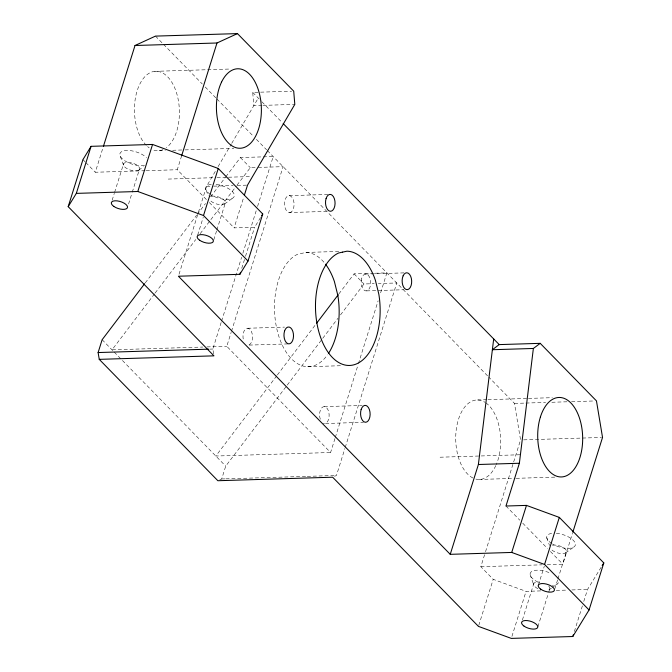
<?xml version="1.0" encoding="UTF-8"?>
<svg xmlns="http://www.w3.org/2000/svg" width="672" height="672" viewBox="0 0 672 672"><rect width="100%" height="100%" fill="white"/><g stroke="black" fill="none" stroke-linecap="round" stroke-linejoin="round"><path stroke-width="0.5" stroke-dasharray="3.36 2.52" d="M145.102 170.722L95.298 172.25L103.118 147.294M112.148 200.222L114.316 193.309M114.626 192.326L123.598 163.699M128.562 204.019L131.964 193.166M132.275 192.175L139.39 169.478A8.45 3.654 17.4 0 0 129.242 162.38A8.45 3.654 17.4 0 0 125.849 167.908A8.45 3.654 17.4 0 0 139.39 169.478M206.422 199.55L177.274 169.73L181.65 155.761M179.029 274.226L198.097 213.326M198.408 212.327L206.531 186.371L215.989 170.226M197.677 235.032L203.246 217.266M213.78 239.82L216.569 230.941M216.871 229.95L225.229 203.305M260.576 217.526L254.612 227.254L234.116 227.884L243.776 197.047M213.637 353.892L212.831 349.028L221.273 322.106M221.584 321.107L241.609 257.275M242.852 253.294L256.309 210.403M257.561 206.413L273.202 156.551L262.954 156.862M241.744 268.304L245.196 257.292M245.515 256.292L254.612 227.254M334.967 438.539L330.59 452.508L226.783 346.315L231.168 332.338M231.479 331.338L283.088 166.664L257.468 167.446M219.778 479.85L221.684 478.976L225.708 466.141L286.6 385.93M335.278 437.539L358.109 364.678M358.42 363.686L378.126 300.804M380.629 292.824L386.887 272.857L371.515 273.336M334.547 476.33L336.454 475.457L344.887 448.526M345.198 447.535L396.774 282.971L378.328 283.542M540.641 590.898L526.05 591.352L493.198 579.331L480.841 566.689L485.218 552.72M485.537 551.72L513.366 462.907M513.677 461.908L520.556 439.95L514.483 403.41L488.897 377.227M478.766 625.388L493.198 579.331M511.93 636.401L526.05 591.352M522.413 619.954L533.854 583.43M538.423 584.951L544.303 566.202M537.894 626.716L548.411 593.158M548.722 592.166L549.654 589.21M554.837 588.756L557.626 579.877M557.936 578.886L566.286 552.233M547.252 564.656L562.817 564.178L572.51 533.24M574.358 631.512L582.515 605.48M583.766 601.474L587.53 589.462L601.633 566.462M218.089 166.639L231.227 144.22M231.748 143.321L258.258 98.07M145.261 282.895L196.644 215.216M197.274 214.376L205.523 203.515M210.596 196.829L225.187 177.61M225.817 176.778L240.408 157.559L261.929 156.895M154.518 293.849L112.022 349.835L202.793 347.046M155.148 293.009L195.745 239.534M200.189 233.68L236.342 186.052M236.972 185.22L250.295 167.672L256.444 167.479M276.713 375.816L215.821 456.028L330.59 452.508M277.343 374.976L316.033 324.005M338.873 293.924L354.094 273.865L370.49 273.361M287.23 385.09L322.115 339.133M322.753 338.293L337.974 318.242M340.511 314.899L363.98 283.979L374.228 283.668M138.617 170.201L143.489 166.732M224.448 204.028L232.579 198.24M565.513 552.964L574.014 546.932M548.873 589.932L551.401 588.143M552.241 587.546L557.281 583.968M338.764 251.437L305.978 252.445L297.637 254.243A57.162 32.298 88.2 0 0 278.317 334.639A57.162 32.298 88.2 0 0 327.491 354.858M154.711 71.341L230.462 69.014M262.013 105.403L253.814 105.655L252.722 92.408L291.665 91.216M263.038 105.37L294.806 104.395M159.121 150.688L165.346 150.503M172.612 150.276L184.019 149.923M185.06 149.898L233.831 148.394M146.143 170.688L177.274 169.73M168.227 179.071L215.956 177.61M216.997 177.576L227.371 177.257M228.413 177.223L250.202 176.56M206.531 186.371L212.68 186.178M213.704 186.152L233.176 185.556M237.275 185.43L247.523 185.111M289.178 195.653L329.137 194.418M289.43 212.545A8.45 4.771 88.2 0 0 293.378 199.945A8.45 4.771 88.2 0 0 285.104 199.794A8.45 4.771 88.2 0 0 289.43 212.545L326.323 211.411M365.324 274.067L405.283 272.84M366.517 290.892L403.402 289.758M247.624 328.247L284.508 327.113M287.834 343.913L247.876 345.139A8.45 4.771 88.2 0 0 252.462 335.555A8.45 4.771 88.2 0 0 246.254 328.574A8.45 4.771 88.2 0 0 243.474 340.183M206.959 346.92L226.783 346.315M209.698 349.129L212.831 349.028M307.7 366.727L341.502 365.694M477.607 399.974L486.94 399.689M487.981 399.655L527.411 398.446M528.452 398.412L552.317 397.681M324.24 406.627L362.149 405.468M514.483 403.41L524.866 403.091M525.899 403.057L545.614 402.452M551.846 402.259L567.412 401.789M571.561 401.654L594.384 400.957M325.517 423.494L363.426 422.327M523.673 439.858L601.499 437.472M440.084 457.212L521.018 454.726M221.684 478.976L224.818 478.884M225.859 478.85L306.197 476.381M307.238 476.356L336.454 475.457M478.8 479.472L515.122 478.355M516.155 478.321L555.593 477.112M480.841 566.689L542.06 564.816M556.273 590.419L567.731 590.066M571.897 589.94L587.53 589.462M252.722 92.408L261.19 101.069M261.92 101.816L282.458 122.833M155.484 36.112L162.792 43.596M163.523 44.344L202.28 83.992M205.204 86.982L216.166 98.204M216.896 98.952L253.453 136.349M256.385 139.348L266.616 149.814M267.347 150.562L488.166 376.48M361.259 280.535L361.78 281.072M240.408 157.559L250.295 167.672M354.094 273.865L363.98 283.979M209.336 202.532L234.116 227.884M505.974 506.024L519.817 520.187M522.732 523.169L547.512 548.52M550.427 551.502L562.817 564.178M82.942 159.6L85.117 161.834M85.848 162.582L95.298 172.25M102.136 339.721L113.484 351.33M114.215 352.078L225.708 466.141M546.748 537.718L549.528 545.513M206.212 190.26L208.194 195.812M120.38 156.433L123.673 165.682M530.099 574.585L533.938 585.413M149.184 147.815A39.766 22.47 88.2 0 1 147.63 146.588M146.32 145.362A39.766 22.47 88.2 0 1 139.801 84.126A39.766 22.47 88.2 0 1 174.829 88.15A39.766 22.47 88.2 0 1 166.379 147.664M162.977 149.663A39.766 22.47 88.2 0 1 153.25 149.965M495.81 465.587A39.766 22.47 88.2 0 1 475.86 479.077M472.962 478.01A39.766 22.47 88.2 0 1 456.54 427.619A39.766 22.47 88.2 0 1 485.058 402.335M485.856 402.864A39.766 22.47 88.2 0 1 496.213 464.696M552.527 545.252A8.45 3.654 17.4 0 1 564.959 548.755A8.45 3.654 17.4 0 1 561.968 553.644A8.45 3.654 17.4 0 1 550.57 548.444M548.722 586.102A8.45 3.654 17.4 0 1 547.613 590.411M537.818 588.655A8.45 3.654 17.4 0 1 533.669 583.867A8.45 3.654 17.4 0 1 539.498 582.112M305.978 252.445A57.162 32.298 88.2 0 1 324.878 263.374M324.492 423.528A8.45 4.771 88.2 0 1 323.249 423.217M320.292 419.227A8.45 4.771 88.2 0 1 322.232 407.383A8.45 4.771 88.2 0 1 328.81 412.272A8.45 4.771 88.2 0 1 325.727 423.259M211.47 196.316A8.45 3.654 17.4 0 1 223.465 199.458A8.45 3.654 17.4 0 1 222.121 204.674A8.45 3.654 17.4 0 1 210.361 200.626M216.031 184.43A14.91 6.443 17.4 0 1 234.049 196.77A14.91 6.443 17.4 0 1 210.748 194.653M210.05 194.183A14.91 6.443 17.4 0 1 211.554 184.338M144.522 165.262A14.91 6.443 17.4 0 1 123.354 159.718A14.91 6.443 17.4 0 1 125.714 150.511A14.91 6.443 17.4 0 1 146.471 157.651M558.499 582.624A14.91 6.443 17.4 0 1 552.35 585.329M538.02 582.145A14.91 6.443 17.4 0 1 531.586 571.561A14.91 6.443 17.4 0 1 550.847 573.384M556.315 533.291A14.91 6.443 17.4 0 1 575.257 545.37A14.91 6.443 17.4 0 1 552.443 543.984M551.712 543.522A14.91 6.443 17.4 0 1 552.972 533.24M361.511 278.914L361.183 281.022A8.45 4.771 88.2 0 0 367.332 290.64A8.45 4.771 88.2 0 0 369.466 277.04A8.45 4.771 88.2 0 0 361.511 278.914"/><path stroke-width="1.01" d="M144.631 283.735L102.136 339.721L98.112 352.548L99.246 359.36L217.871 480.724L332.64 477.204L478.456 626.388L511.308 638.4L572.788 636.51L589.058 609.974L544.572 564.455L511.72 552.443L450.24 554.333L478.388 464.503L493.693 338.94M589.058 609.974L603.809 562.918L559.322 517.406L526.47 505.394L505.974 506.024L519.38 463.252L533.366 348.466L540.212 343.342L596.459 400.89L602.532 437.438L572.821 532.241M99.246 359.36L213.956 355.841L68.191 206.657L82.942 159.6L91.073 146.336L152.561 144.446L218.257 168.47L262.744 213.99L248.002 261.038L239.862 274.31L178.408 276.226L450.24 554.333M68.191 206.657L76.331 193.385L91.073 146.336M103.429 146.303L135.013 45.503L155.484 36.112L237.46 33.6L293.714 91.157L294.806 104.395L247.523 185.111L244.406 195.056M76.331 193.385L137.81 191.495L152.561 144.446M181.65 155.761L216.989 42.991L237.46 33.6M248.002 261.038L203.515 215.527L218.257 168.47M239.862 274.31L240.492 272.303M511.72 552.443L526.47 505.394M544.572 564.455L559.322 517.406M572.788 636.51L573.418 634.511M261.66 215.754L262.744 213.99M602.179 565.572L603.809 562.918M316.672 323.165L338.234 294.756M540.212 343.342L499.22 344.602L492.374 349.726L533.366 348.466M135.013 45.503L216.989 42.991M98.112 352.548L208.656 349.163M478.388 464.503L519.38 463.252M137.81 191.495L203.515 215.527M283.198 123.581L499.22 344.602M325.517 264.197A57.162 32.298 88.2 0 1 334.396 281.526L337.831 295.369A57.162 32.298 88.2 0 1 328.658 353.144M342.586 252.134L338.621 252.991A57.162 32.298 88.2 0 0 316.814 322.552A57.162 32.298 88.2 0 0 357.008 363.678A57.162 32.298 88.2 0 0 378.815 294.109L375.388 280.266A57.162 32.298 88.2 0 0 346.954 251.194L342.586 252.134M221.508 82.16A39.766 22.47 88.2 0 0 235.225 147.454A39.766 22.47 88.2 0 0 259.938 95.878A39.766 22.47 88.2 0 0 221.508 82.16M540.406 416.976A39.766 22.47 88.2 0 0 560.776 476.952A39.766 22.47 88.2 0 0 579.348 417.682A39.766 22.47 88.2 0 0 540.406 416.976M540.683 589.159A8.45 3.654 17.4 0 0 554.224 590.73A8.45 3.654 17.4 0 0 544.068 583.632A8.45 3.654 17.4 0 0 540.683 589.159M524.042 626.136A8.45 3.654 17.4 0 0 537.583 627.698A8.45 3.654 17.4 0 0 527.436 620.609A8.45 3.654 17.4 0 0 524.042 626.136M113.786 206.405A8.45 3.654 17.4 0 0 127.327 207.967A8.45 3.654 17.4 0 0 117.172 200.878A8.45 3.654 17.4 0 0 113.786 206.405M199.618 240.232A8.45 3.654 17.4 0 0 213.158 241.794A8.45 3.654 17.4 0 0 203.011 234.704A8.45 3.654 17.4 0 0 199.618 240.232M403.133 275.797A8.45 4.771 88.2 0 0 406.258 289.54A8.45 4.771 88.2 0 0 411.331 278.326A8.45 4.771 88.2 0 0 403.133 275.797M326.088 198.534A8.45 4.771 88.2 0 0 330.422 211.285A8.45 4.771 88.2 0 0 334.362 198.685A8.45 4.771 88.2 0 0 326.088 198.534M361.15 409.517A8.45 4.771 88.2 0 0 365.476 422.268A8.45 4.771 88.2 0 0 369.424 409.668A8.45 4.771 88.2 0 0 361.15 409.517M284.533 331.136A8.45 4.771 88.2 0 0 288.859 343.879A8.45 4.771 88.2 0 0 292.807 331.288A8.45 4.771 88.2 0 0 284.533 331.136"/></g></svg>
